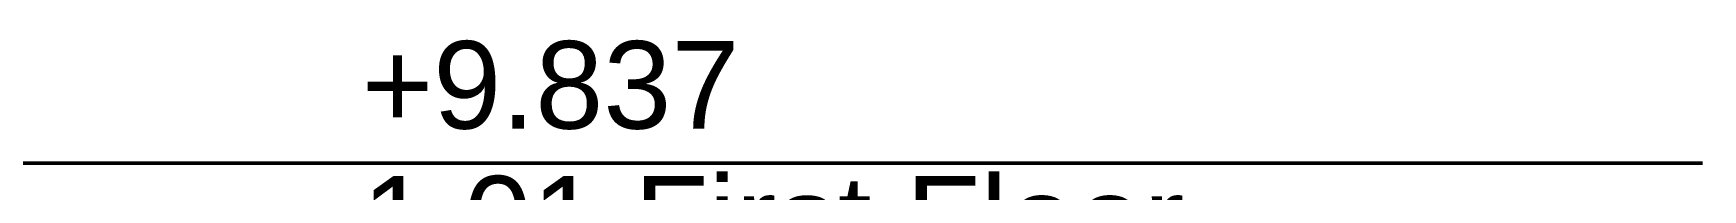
# Model space of a CAD drawing. Header units: millimetres. Extents: x -46169 to 228156, y -86316 to 18123.
# Drawn here: x 223916 to 227728, y -78540 to -78183 of the extents above; entities that cross this region are included whole.
import ezdxf

# ---------------------------------------------------------------- set-up
doc = ezdxf.new("R2010")
doc.units = ezdxf.units.MM
doc.header["$MEASUREMENT"] = 0
doc.linetypes.add('Wipeout_Contour', pattern=[1000, 0, -1000])
doc.layers.add('0_Pen_No__25', color=7, linetype='Continuous', lineweight=50, true_color=0x2a2a2a)
doc.layers.add('0_Pen_No__6', color=7, linetype='Continuous', lineweight=35)
doc.styles.add('GENERATED_STYLE_1', font='')
doc.styles.get('GENERATED_STYLE_1').set_extended_font_data('Swis721 BT')

# ---------------------------------------------------------------- blocks, each defined once
blk = doc.blocks.new('A03 Atria and Internal Elevatio_STORY_MARKER', base_point=(223698.6, -82529.3))
at = {"layer": '0_Pen_No__25', "linetype": 'Continuous'}
blk.add_line((223865.7, -78479.3), (223965.7, -78479.3), dxfattribs=at)
at = {"color": 254, "linetype": 'Wipeout_Contour', "lineweight": 0, "ltscale": 956566.748356}
blk.add_wipeout([(227727.7, -78182.8), (224065.7, -78182.8), (224065.7, -78775.7), (227727.7, -78775.7)], dxfattribs=at)
at = {"layer": '0_Pen_No__25', "linetype": 'Continuous'}
for p, q in [((223965.7, -78479.3), (224065.7, -78479.3)), ((224265.7, -78479.3), (224065.7, -78479.3)), ((224265.7, -78479.3), (224665.7, -78479.3)), ((227727.7, -78479.3), (224665.7, -78479.3))]:
    blk.add_line(p, q, dxfattribs=at)
at = {"layer": '0_Pen_No__6', "char_height": 200, "attachment_point": 1, "style": 'GENERATED_STYLE_1'}
for s, insert in [('\\A1;{\\fSwis721 BT|b0|i0|c0|p34;+9.837}', (224665.7, -78200.4)), ('\\A1;{\\fSwis721 BT|b0|i0|c0|p34;1 01 First Floor}', (224665.7, -78508.5))]:
    blk.add_mtext(s, dxfattribs=dict(at, insert=insert))

msp = doc.modelspace()

# ---------------------------------------------------------------- block references
at = {"linetype": 'Continuous', "lineweight": 0}
msp.add_blockref('A03 Atria and Internal Elevatio_STORY_MARKER', (223698.6, -82529.3), dxfattribs=at)

doc.saveas('drawing.dxf')
